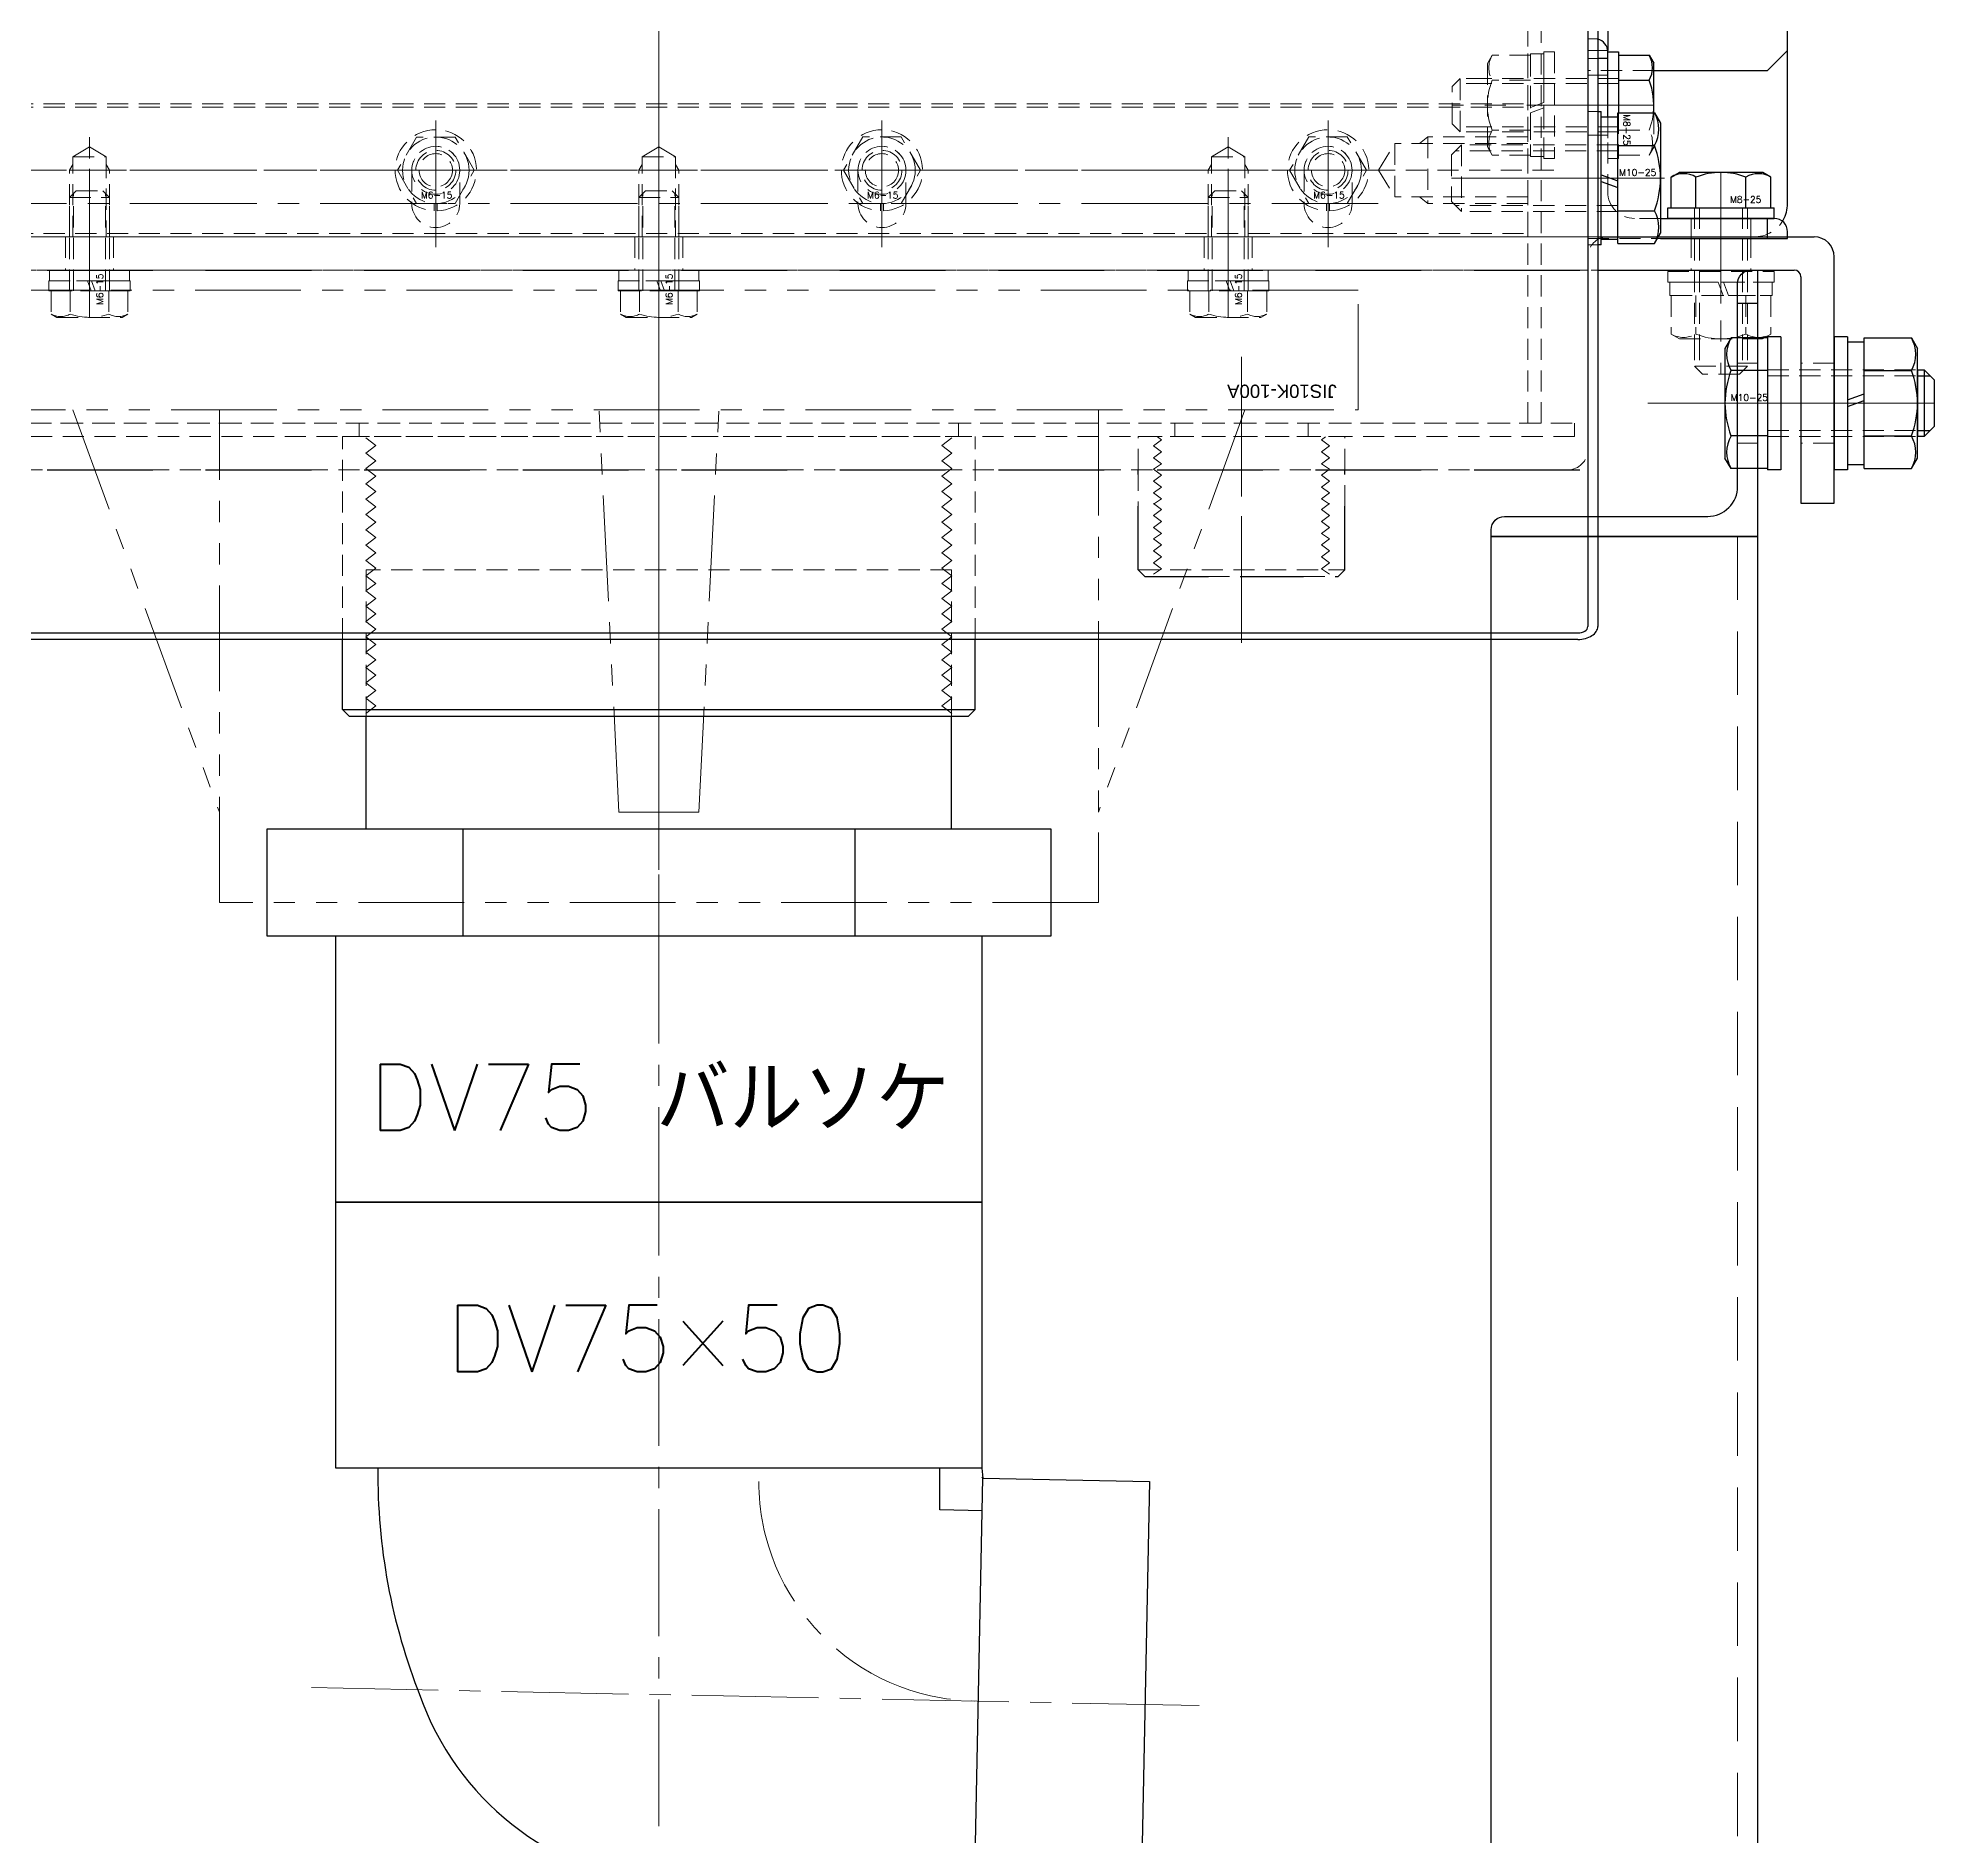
# Model space of a CAD drawing. Header units: millimetres. Extents: x 0 to 10987, y 0 to 7892.
# Drawn here: x 1360.1 to 1644.9, y 5428.6 to 5698.7 of the extents above; entities that cross this region are included whole.
import ezdxf

# ---------------------------------------------------------------- set-up
doc = ezdxf.new("R2010")
doc.units = ezdxf.units.MM
for name, pattern in [('CENTER2', [28.575, 19.05, -3.175, 3.175, -3.175]), ('HIDDEN', [9.525, 6.35, -3.175]), ('HIDDEN2', [4.7625, 3.175, -1.5875]), ('PHANTOM2', [31.75, 15.875, -3.175, 3.175, -3.175, 3.175, -3.175])]:
    doc.linetypes.add(name, pattern=pattern)
for name, color, linetype, lineweight in [('01_外形線', 7, 'Continuous', 25), ('03_かくれ線', 6, 'HIDDEN2', 13), ('04_中心線', 1, 'CENTER2', 9), ('05_仮想線', 2, 'PHANTOM2', 13)]:
    doc.layers.add(name, color=color, linetype=linetype, lineweight=lineweight)
doc.styles.add('KSS_TXT', font='txt.shx', dxfattribs={"bigfont": 'extfont2.shx'})
doc.styles.get("Standard").update_dxf_attribs({"font": 'arial.ttf'})

msp = doc.modelspace()

# ---------------------------------------------------------------- linework, layer by layer
for p, q in [((1405.892, 5597.835), (1405.892, 5608.362)), ((1500.892, 5597.835), (1500.892, 5608.362)), ((1406.892, 5596.835), (1405.892, 5597.835)), ((1405.892, 5597.835), (1500.892, 5597.835)), ((1406.892, 5596.835), (1499.892, 5596.835)), ((1409.45, 5579.835), (1409.45, 5596.835)), ((1497.334, 5579.835), (1497.334, 5596.835)), ((1499.892, 5596.835), (1500.892, 5597.835)), ((1512.287, 5579.835), (1394.497, 5579.835)), ((1394.497, 5579.835), (1394.497, 5563.835)), ((1423.942, 5579.835), (1423.942, 5563.835)), ((1482.842, 5579.835), (1482.842, 5563.835)), ((1512.287, 5563.835), (1512.287, 5579.835)), ((1394.497, 5563.835), (1512.287, 5563.835)), ((1404.892, 5523.835), (1404.892, 5563.835)), ((1501.892, 5563.835), (1501.892, 5523.835)), ((1404.892, 5523.835), (1501.892, 5523.835)), ((1404.892, 5483.835), (1404.892, 5523.835)), ((1501.892, 5523.835), (1404.892, 5523.835)), ((1501.892, 5523.835), (1501.892, 5483.835)), ((1501.892, 5483.835), (1404.892, 5483.835)), ((1495.592, 5477.586), (1495.592, 5483.835)), ((1500.704, 5415.37), (1502.06, 5482.356)), ((1501.889, 5482.531), (1502.06, 5482.356)), ((1501.892, 5483.835), (1502.06, 5482.356)), ((1502.06, 5482.356), (1527.055, 5481.85)), ((1527.055, 5481.85), (1525.699, 5414.864)), ((1501.961, 5477.457), (1495.592, 5477.586))]:
    msp.add_line(p, q)
for centre, radius, start, end in [((1501.589, 5482.887), 90.397, 179.39889, 201.59777), ((1458.033, 5464.043), 42.988, 199.29992, 263.8027)]:
    msp.add_arc(centre, radius, start, end)
at = {"layer": '01_外形線'}
for p, q in [((1592.892, 5943.841), (1592.892, 5610.291)), ((1594.392, 5943.841), (1594.392, 5610.291)), ((1595.892, 5701.332), (1595.892, 5696.835)), ((1595.892, 5695.607), (1594.392, 5695.607)), ((1595.907, 5687.792), (1595.892, 5696.607)), ((1595.905, 5686.848), (1595.905, 5696.607)), ((1595.905, 5696.607), (1597.505, 5696.607)), ((1597.505, 5696.607), (1597.505, 5687.463)), ((1597.505, 5696.113), (1597.505, 5687.463)), ((1597.505, 5696.113), (1602.109, 5696.113)), ((1602.109, 5696.113), (1602.805, 5694.907)), ((1622.892, 5673.835), (1622.893, 5696.836)), ((1597.505, 5692.36), (1602.109, 5692.36)), ((1602.805, 5687.462), (1602.805, 5694.907)), ((1594.378, 5687.648), (1594.908, 5687.648)), ((1594.908, 5667.648), (1594.908, 5687.648)), ((1594.908, 5686.848), (1597.408, 5686.848)), ((1597.408, 5687.463), (1602.905, 5687.463)), ((1597.408, 5667.833), (1597.408, 5687.463)), ((1602.905, 5687.463), (1603.808, 5685.898)), ((1603.808, 5685.898), (1603.808, 5669.398)), ((1597.408, 5682.555), (1602.905, 5682.555)), ((1594.908, 5678.148), (1597.408, 5677.238)), ((1605.386, 5677.811), (1606.592, 5678.507)), ((1619.192, 5678.507), (1606.592, 5678.507)), ((1620.397, 5677.811), (1619.192, 5678.507)), ((1594.908, 5677.148), (1597.408, 5676.238)), ((1605.386, 5673.207), (1605.386, 5677.811)), ((1609.139, 5673.207), (1609.139, 5677.811)), ((1616.644, 5673.207), (1616.644, 5677.811)), ((1620.397, 5673.207), (1620.397, 5677.811)), ((1597.408, 5672.74), (1602.905, 5672.74)), ((1604.892, 5673.207), (1620.892, 5673.207)), ((1604.892, 5671.607), (1604.892, 5673.207)), ((1605.386, 5673.207), (1620.397, 5673.207)), ((1620.892, 5671.607), (1620.892, 5673.207)), ((1602.905, 5667.833), (1603.808, 5669.398)), ((1603.822, 5671.607), (1620.892, 5671.607)), ((1620.892, 5671.607), (1604.892, 5671.607)), ((1619.892, 5668.607), (1619.892, 5671.607)), ((1622.892, 5668.607), (1622.892, 5669.607)), ((1594.908, 5667.648), (1594.378, 5667.648)), ((1594.392, 5668.838), (1626.892, 5668.838)), ((1597.408, 5668.448), (1594.908, 5668.448)), ((1597.408, 5667.833), (1602.905, 5667.833)), ((1603.822, 5668.607), (1622.892, 5668.607)), ((1594.392, 5663.838), (1623.892, 5663.838)), ((1629.892, 5628.838), (1629.892, 5665.838)), ((1624.892, 5662.838), (1624.892, 5628.838)), ((1618.392, 5658.838), (1615.392, 5658.838)), ((1614.396, 5653.653), (1613.492, 5652.088)), ((1619.892, 5653.653), (1614.396, 5653.653)), ((1619.892, 5653.838), (1619.892, 5633.838)), ((1621.892, 5653.838), (1619.892, 5653.838)), ((1621.892, 5653.838), (1621.892, 5633.838)), ((1629.892, 5653.838), (1629.892, 5633.838)), ((1631.892, 5653.838), (1629.892, 5653.838)), ((1631.892, 5653.838), (1631.892, 5633.838)), ((1634.392, 5653.038), (1631.892, 5653.038)), ((1634.392, 5634.023), (1634.392, 5653.653)), ((1634.392, 5653.653), (1641.489, 5653.653)), ((1634.392, 5645.248), (1634.392, 5653.038)), ((1641.489, 5653.653), (1642.392, 5652.088)), ((1613.492, 5652.088), (1613.492, 5635.588)), ((1642.392, 5635.588), (1642.392, 5652.088)), ((1619.892, 5648.745), (1614.396, 5648.745)), ((1634.392, 5648.745), (1641.489, 5648.745)), ((1642.392, 5648.838), (1642.392, 5638.838)), ((1642.392, 5648.838), (1643.392, 5648.838)), ((1642.392, 5647.938), (1644.292, 5647.938)), ((1643.392, 5648.838), (1644.892, 5647.338)), ((1643.392, 5648.838), (1643.392, 5638.838)), ((1644.892, 5647.338), (1644.892, 5640.338)), ((1631.892, 5644.338), (1634.392, 5645.248)), ((1631.892, 5643.338), (1634.392, 5644.248)), ((1634.392, 5634.638), (1634.392, 5644.248)), ((1619.892, 5638.93), (1614.396, 5638.93)), ((1634.392, 5638.93), (1641.489, 5638.93)), ((1642.392, 5639.738), (1644.292, 5639.738)), ((1643.392, 5638.838), (1642.392, 5638.838)), ((1643.392, 5638.838), (1644.892, 5640.338)), ((1614.396, 5634.023), (1613.492, 5635.588)), ((1641.489, 5634.023), (1642.392, 5635.588)), ((1619.892, 5634.023), (1614.396, 5634.023)), ((1621.892, 5633.838), (1619.892, 5633.838)), ((1631.892, 5633.838), (1629.892, 5633.838)), ((1631.892, 5634.638), (1634.392, 5634.638)), ((1634.392, 5634.023), (1641.489, 5634.023)), ((1624.892, 5628.838), (1629.892, 5628.838)), ((1315.392, 5609.326), (1591.392, 5609.326)), ((1591.392, 5608.362), (1315.392, 5608.362))]:
    msp.add_line(p, q, dxfattribs=at)
at = {"layer": '01_外形線', "linetype": 'HIDDEN2', "ltscale": 5}
for p, q in [((1313.892, 5663.838), (1592.892, 5663.838)), ((1313.892, 5633.835), (1592.892, 5633.835))]:
    msp.add_line(p, q, dxfattribs=at)
at = {"layer": '01_外形線', "linetype": 'HIDDEN2', "ltscale": 3}
for p, q in [((1525.392, 5618.835), (1525.392, 5633.835)), ((1556.392, 5618.835), (1556.392, 5633.835)), ((1526.392, 5617.835), (1555.392, 5617.835))]:
    msp.add_line(p, q, dxfattribs=at)
at = {"layer": '01_外形線'}
for points in [[(1602.805, 5693.835), (1619.892, 5693.835), (1622.892, 5696.835), (1622.892, 5786.688)], [(1578.392, 5423.838), (1578.392, 5623.838), (1618.392, 5623.838), (1618.392, 5423.838)]]:
    msp.add_lwpolyline(points, dxfattribs=at)
msp.add_lwpolyline([(1578.392, 5623.838), (1578.392, 5624.838, -0.4142136), (1580.392, 5626.838), (1610.892, 5626.838, 0.4142136), (1615.392, 5631.338), (1615.392, 5661.838, -0.4142136), (1617.392, 5663.838), (1618.392, 5663.838), (1618.392, 5623.838)], format="xyb", close=True, dxfattribs=at)
for centre, radius, start, end in [((1593.892, 5696.607), 2, 0, 75.52249), ((1598.859, 5694.236), 3.753, 330.00001, 29.99999), ((1592.34, 5688.607), 10.465, 353.7174, 21.01442), ((1598.655, 5685.009), 4.907, 330.00001, 29.99999), ((1590.029, 5677.648), 13.779, 339.136, 20.864), ((1607.262, 5674.561), 3.753, 60.00001, 119.99999), ((1612.892, 5668.042), 10.465, 68.98558, 111.01442), ((1618.521, 5674.561), 3.753, 60.00001, 119.99999), ((1598.655, 5670.287), 4.907, 330.00001, 29.99999), ((1617.892, 5673.835), 5, 329.96672, 0), ((1620.892, 5669.607), 2, 0, 90), ((1626.892, 5665.838), 3, 0, 90), ((1623.892, 5662.838), 1, 0, 90), ((1618.646, 5651.199), 4.907, 150.00001, 209.99999), ((1637.239, 5651.199), 4.907, 330.00001, 29.99999), ((1627.271, 5643.838), 13.779, 159.136, 200.864), ((1628.613, 5643.838), 13.779, 339.136, 20.864), ((1618.646, 5636.476), 4.907, 150.00001, 209.99999), ((1637.239, 5636.476), 4.907, 330.00001, 29.99999)]:
    msp.add_arc(centre, radius, start, end, dxfattribs=at)
for major_axis in [(-1.5, 0), (-3, 0)]:
    msp.add_ellipse((1591.392, 5610.291), major_axis=major_axis, ratio=0.6427876, start_param=7.8539816, end_param=9.424778, dxfattribs=at)
at = {"layer": '03_かくれ線'}
for p, q in [((1583.892, 5640.835), (1583.892, 6008.835)), ((1585.892, 5640.835), (1585.892, 6008.835)), ((1592.892, 5693.835), (1592.892, 5798.835)), ((1592.892, 5663.838), (1592.892, 5793.838)), ((1592.892, 5668.607), (1592.892, 5698.607)), ((1592.892, 5698.607), (1593.892, 5698.607)), ((1578.53, 5696.113), (1577.805, 5694.857)), ((1584.305, 5696.113), (1578.53, 5696.113)), ((1584.305, 5696.307), (1584.305, 5688.279)), ((1586.305, 5696.307), (1584.305, 5696.307)), ((1584.305, 5696.113), (1584.305, 5681.102)), ((1586.305, 5680.607), (1586.305, 5696.607)), ((1586.305, 5696.607), (1587.905, 5696.607)), ((1586.305, 5696.307), (1586.305, 5689.007)), ((1587.905, 5696.607), (1587.905, 5680.607)), ((1592.892, 5696.835), (1595.892, 5696.835)), ((1592.892, 5695.607), (1594.392, 5695.607)), ((1595.892, 5696.835), (1595.892, 5693.835)), ((1573.705, 5692.607), (1572.805, 5691.707)), ((1573.705, 5684.607), (1573.705, 5692.607)), ((1577.805, 5692.607), (1573.705, 5692.607)), ((1577.805, 5694.857), (1577.805, 5682.357)), ((1597.505, 5692.607), (1577.805, 5692.607)), ((1584.305, 5692.36), (1578.53, 5692.36)), ((1602.805, 5693.835), (1592.892, 5693.835)), ((1592.892, 5693.107), (1595.892, 5693.107)), ((1572.805, 5691.707), (1572.505, 5691.407)), ((1572.505, 5685.807), (1572.505, 5691.407)), ((1577.805, 5691.857), (1572.955, 5691.857)), ((1597.505, 5691.857), (1577.805, 5691.857)), ((1322.892, 5688.838), (1583.892, 5688.838)), ((1322.892, 5688.338), (1583.892, 5688.338)), ((1583.892, 5668.838), (1583.892, 5688.838)), ((1586.305, 5689.007), (1584.305, 5688.279)), ((1586.305, 5688.207), (1584.305, 5687.479)), ((1584.305, 5687.479), (1584.305, 5680.907)), ((1586.305, 5688.207), (1586.305, 5680.907)), ((1592.908, 5667.648), (1592.908, 5687.648)), ((1594.378, 5687.648), (1592.908, 5687.648)), ((1595.892, 5687.792), (1595.892, 5675.607)), ((1595.905, 5686.848), (1595.905, 5680.607)), ((1597.505, 5687.463), (1597.505, 5680.607)), ((1602.805, 5687.462), (1602.805, 5682.307)), ((1367.892, 5666.338), (1367.892, 5683.838)), ((1417.005, 5683.835), (1414.119, 5678.835)), ((1422.779, 5683.835), (1417.005, 5683.835)), ((1419.892, 5673.838), (1419.892, 5683.838)), ((1425.666, 5678.835), (1422.779, 5683.835)), ((1453.392, 5666.338), (1453.392, 5683.838)), ((1484.005, 5683.838), (1481.119, 5678.838)), ((1489.779, 5683.838), (1484.005, 5683.838)), ((1486.892, 5673.838), (1486.892, 5683.838)), ((1492.666, 5678.838), (1489.779, 5683.838)), ((1538.892, 5666.338), (1538.892, 5683.838)), ((1551.005, 5683.838), (1548.119, 5678.838)), ((1556.779, 5683.838), (1551.005, 5683.838)), ((1553.892, 5673.838), (1553.892, 5683.838)), ((1559.666, 5678.838), (1556.779, 5683.838)), ((1568.892, 5683.838), (1567.593, 5682.838)), ((1583.892, 5683.838), (1568.892, 5683.838)), ((1568.892, 5683.838), (1568.892, 5673.838)), ((1572.805, 5685.507), (1572.505, 5685.807)), ((1573.705, 5684.607), (1572.805, 5685.507)), ((1577.805, 5685.357), (1572.955, 5685.357)), ((1577.805, 5684.607), (1573.705, 5684.607)), ((1597.505, 5685.357), (1577.805, 5685.357)), ((1597.505, 5684.607), (1577.805, 5684.607)), ((1584.305, 5684.855), (1578.53, 5684.855)), ((1592.892, 5684.107), (1595.892, 5684.107)), ((1597.505, 5684.855), (1602.109, 5684.855)), ((1365.392, 5680.838), (1367.892, 5682.34)), ((1365.392, 5668.838), (1365.392, 5680.838)), ((1365.392, 5680.838), (1370.392, 5680.838)), ((1367.892, 5682.34), (1370.392, 5680.838)), ((1370.392, 5680.838), (1370.392, 5668.838)), ((1450.892, 5680.838), (1453.392, 5682.34)), ((1450.892, 5668.838), (1450.892, 5680.838)), ((1450.892, 5680.838), (1455.892, 5680.838)), ((1453.392, 5682.34), (1455.892, 5680.838)), ((1455.892, 5680.838), (1455.892, 5668.838)), ((1536.392, 5680.838), (1538.892, 5682.34)), ((1536.392, 5668.838), (1536.392, 5680.838)), ((1536.392, 5680.838), (1541.392, 5680.838)), ((1538.892, 5682.34), (1541.392, 5680.838)), ((1541.392, 5680.838), (1541.392, 5668.838)), ((1561.442, 5678.838), (1563.896, 5682.838)), ((1583.892, 5682.838), (1563.896, 5682.838)), ((1563.896, 5682.838), (1563.896, 5678.838)), ((1573.908, 5682.648), (1572.408, 5681.148)), ((1572.408, 5681.148), (1572.408, 5674.148)), ((1597.408, 5681.748), (1573.008, 5681.748)), ((1597.408, 5682.648), (1573.908, 5682.648)), ((1573.908, 5682.648), (1573.908, 5672.648)), ((1578.53, 5681.102), (1577.805, 5682.357)), ((1584.305, 5681.102), (1578.53, 5681.102)), ((1584.305, 5680.907), (1586.305, 5680.907)), ((1597.505, 5681.102), (1602.109, 5681.102)), ((1602.109, 5681.102), (1602.805, 5682.307)), ((1317.892, 5678.838), (1588.892, 5678.838)), ((1365.392, 5679.704), (1364.892, 5678.838)), ((1364.892, 5668.838), (1364.892, 5678.838)), ((1370.892, 5678.838), (1364.892, 5678.838)), ((1370.392, 5679.704), (1370.892, 5678.838)), ((1370.892, 5668.838), (1370.892, 5678.838)), ((1414.119, 5678.835), (1417.005, 5673.835)), ((1422.779, 5673.835), (1425.666, 5678.835)), ((1450.892, 5679.704), (1450.392, 5678.838)), ((1450.392, 5668.838), (1450.392, 5678.838)), ((1456.392, 5678.838), (1450.392, 5678.838)), ((1455.892, 5679.704), (1456.392, 5678.838)), ((1456.392, 5668.838), (1456.392, 5678.838)), ((1481.119, 5678.838), (1484.005, 5673.838)), ((1489.779, 5673.838), (1492.666, 5678.838)), ((1536.392, 5679.704), (1535.892, 5678.838)), ((1535.892, 5668.838), (1535.892, 5678.838)), ((1541.892, 5678.838), (1535.892, 5678.838)), ((1541.392, 5679.704), (1541.892, 5678.838)), ((1541.892, 5668.838), (1541.892, 5678.838)), ((1548.119, 5678.838), (1551.005, 5673.838)), ((1556.779, 5673.838), (1559.666, 5678.838)), ((1561.442, 5678.838), (1563.896, 5674.838)), ((1563.896, 5674.838), (1563.896, 5678.838)), ((1586.305, 5680.607), (1587.905, 5680.607)), ((1595.905, 5680.607), (1597.505, 5680.607)), ((1365.092, 5674.938), (1365.892, 5675.738)), ((1365.492, 5675.338), (1365.492, 5674.938)), ((1365.892, 5675.738), (1369.892, 5675.738)), ((1370.692, 5674.938), (1369.892, 5675.738)), ((1370.292, 5675.338), (1370.292, 5674.938)), ((1450.592, 5674.938), (1451.392, 5675.738)), ((1450.992, 5675.338), (1450.992, 5674.938)), ((1451.392, 5675.738), (1455.392, 5675.738)), ((1456.192, 5674.938), (1455.392, 5675.738)), ((1455.792, 5675.338), (1455.792, 5674.938)), ((1536.092, 5674.938), (1536.892, 5675.738)), ((1536.492, 5675.338), (1536.492, 5674.938)), ((1536.892, 5675.738), (1540.892, 5675.738)), ((1541.692, 5674.938), (1540.892, 5675.738)), ((1541.292, 5675.338), (1541.292, 5674.938)), ((1364.892, 5674.738), (1365.092, 5674.938)), ((1364.892, 5674.738), (1370.892, 5674.738)), ((1364.892, 5660.738), (1364.892, 5674.738)), ((1365.492, 5660.738), (1365.492, 5674.938)), ((1370.292, 5660.738), (1370.292, 5674.938)), ((1370.892, 5674.738), (1370.692, 5674.938)), ((1370.892, 5660.738), (1370.892, 5674.738)), ((1417.005, 5673.835), (1422.779, 5673.835)), ((1419.667, 5673.835), (1419.667, 5672.739)), ((1420.117, 5673.835), (1420.117, 5672.739)), ((1450.392, 5674.738), (1450.592, 5674.938)), ((1450.392, 5674.738), (1456.392, 5674.738)), ((1450.392, 5660.738), (1450.392, 5674.738)), ((1450.992, 5660.738), (1450.992, 5674.938)), ((1455.792, 5660.738), (1455.792, 5674.938)), ((1456.392, 5674.738), (1456.192, 5674.938)), ((1456.392, 5660.738), (1456.392, 5674.738)), ((1484.005, 5673.838), (1489.779, 5673.838)), ((1486.667, 5673.838), (1486.667, 5672.742)), ((1487.117, 5673.838), (1487.117, 5672.742)), ((1535.892, 5674.738), (1536.092, 5674.938)), ((1535.892, 5674.738), (1541.892, 5674.738)), ((1535.892, 5660.738), (1535.892, 5674.738)), ((1536.492, 5660.738), (1536.492, 5674.938)), ((1541.292, 5660.738), (1541.292, 5674.938)), ((1541.892, 5674.738), (1541.692, 5674.938)), ((1541.892, 5660.738), (1541.892, 5674.738)), ((1551.005, 5673.838), (1556.779, 5673.838)), ((1553.667, 5673.838), (1553.667, 5672.742)), ((1554.117, 5673.838), (1554.117, 5672.742)), ((1583.892, 5674.838), (1563.896, 5674.838)), ((1568.892, 5673.838), (1567.593, 5674.838)), ((1583.892, 5673.838), (1568.892, 5673.838)), ((1573.908, 5672.648), (1572.408, 5674.148)), ((1597.408, 5673.548), (1573.008, 5673.548)), ((1597.408, 5672.648), (1573.908, 5672.648)), ((1608.892, 5673.207), (1608.892, 5653.507)), ((1609.642, 5673.207), (1609.642, 5653.507)), ((1616.142, 5673.207), (1616.142, 5653.507)), ((1616.892, 5673.207), (1616.892, 5653.507)), ((1603.822, 5671.607), (1599.892, 5671.607)), ((1608.392, 5668.607), (1608.392, 5671.607)), ((1617.392, 5668.607), (1617.392, 5671.607)), ((1594.392, 5668.838), (1312.392, 5668.838)), ((1322.892, 5669.338), (1583.892, 5669.338)), ((1322.892, 5668.838), (1583.892, 5668.838)), ((1364.292, 5668.838), (1364.292, 5663.838)), ((1371.492, 5668.838), (1371.492, 5663.838)), ((1449.792, 5668.838), (1449.792, 5663.838)), ((1456.992, 5668.838), (1456.992, 5663.838)), ((1535.292, 5668.838), (1535.292, 5663.838)), ((1542.492, 5668.838), (1542.492, 5663.838)), ((1592.892, 5668.607), (1603.822, 5668.607)), ((1594.378, 5667.648), (1592.908, 5667.648)), ((1617.892, 5668.835), (1595.892, 5668.835)), ((1608.392, 5668.838), (1608.392, 5663.838)), ((1617.392, 5668.838), (1617.392, 5663.838)), ((1312.392, 5663.838), (1594.392, 5663.838)), ((1313.892, 5663.838), (1592.892, 5663.838)), ((1361.892, 5662.238), (1361.892, 5663.838)), ((1373.892, 5663.838), (1361.892, 5663.838)), ((1373.892, 5662.238), (1373.892, 5663.838)), ((1447.392, 5662.238), (1447.392, 5663.838)), ((1459.392, 5663.838), (1447.392, 5663.838)), ((1459.392, 5662.238), (1459.392, 5663.838)), ((1532.892, 5662.238), (1532.892, 5663.838)), ((1544.892, 5663.838), (1532.892, 5663.838)), ((1544.892, 5662.238), (1544.892, 5663.838)), ((1592.892, 5665.835), (1592.892, 5636.835)), ((1361.792, 5662.238), (1367.592, 5662.238)), ((1361.792, 5662.238), (1361.792, 5660.738)), ((1373.892, 5662.238), (1361.892, 5662.238)), ((1367.592, 5662.238), (1368.138, 5660.738)), ((1368.192, 5662.238), (1373.992, 5662.238)), ((1368.192, 5662.238), (1368.738, 5660.738)), ((1373.992, 5660.738), (1373.992, 5662.238)), ((1447.292, 5662.238), (1453.092, 5662.238)), ((1447.292, 5662.238), (1447.292, 5660.738)), ((1459.392, 5662.238), (1447.392, 5662.238)), ((1453.092, 5662.238), (1453.638, 5660.738)), ((1453.692, 5662.238), (1459.492, 5662.238)), ((1453.692, 5662.238), (1454.238, 5660.738)), ((1459.492, 5660.738), (1459.492, 5662.238)), ((1532.792, 5662.238), (1538.592, 5662.238)), ((1532.792, 5662.238), (1532.792, 5660.738)), ((1544.892, 5662.238), (1532.892, 5662.238)), ((1538.592, 5662.238), (1539.138, 5660.738)), ((1539.192, 5662.238), (1544.992, 5662.238)), ((1539.192, 5662.238), (1539.738, 5660.738)), ((1544.992, 5660.738), (1544.992, 5662.238)), ((1604.892, 5663.607), (1620.892, 5663.607)), ((1604.892, 5662.007), (1604.892, 5663.607)), ((1620.892, 5662.007), (1604.892, 5662.007)), ((1605.192, 5662.007), (1612.492, 5662.007)), ((1605.192, 5662.007), (1605.192, 5660.007)), ((1612.492, 5662.007), (1613.22, 5660.007)), ((1613.292, 5662.007), (1620.592, 5662.007)), ((1613.292, 5662.007), (1614.02, 5660.007)), ((1620.592, 5660.007), (1620.592, 5662.007)), ((1620.892, 5662.007), (1620.892, 5663.607)), ((1361.792, 5660.738), (1368.138, 5660.738)), ((1362.119, 5660.738), (1362.119, 5657.242)), ((1362.119, 5660.738), (1373.666, 5660.738)), ((1365.005, 5660.738), (1365.005, 5657.242)), ((1368.738, 5660.738), (1373.992, 5660.738)), ((1370.779, 5660.738), (1370.779, 5657.242)), ((1373.666, 5660.738), (1373.666, 5657.242)), ((1447.292, 5660.738), (1453.638, 5660.738)), ((1447.619, 5660.738), (1447.619, 5657.242)), ((1447.619, 5660.738), (1459.166, 5660.738)), ((1450.505, 5660.738), (1450.505, 5657.242)), ((1454.238, 5660.738), (1459.492, 5660.738)), ((1456.279, 5660.738), (1456.279, 5657.242)), ((1459.166, 5660.738), (1459.166, 5657.242)), ((1532.792, 5660.738), (1539.138, 5660.738)), ((1533.119, 5660.738), (1533.119, 5657.242)), ((1533.119, 5660.738), (1544.666, 5660.738)), ((1536.005, 5660.738), (1536.005, 5657.242)), ((1539.738, 5660.738), (1544.992, 5660.738)), ((1541.779, 5660.738), (1541.779, 5657.242)), ((1544.666, 5660.738), (1544.666, 5657.242)), ((1605.192, 5660.007), (1613.22, 5660.007)), ((1605.386, 5660.007), (1620.397, 5660.007)), ((1605.386, 5660.007), (1605.386, 5654.232)), ((1609.139, 5660.007), (1609.139, 5654.232)), ((1614.02, 5660.007), (1620.592, 5660.007)), ((1616.644, 5660.007), (1616.644, 5654.232)), ((1620.397, 5660.007), (1620.397, 5654.232)), ((1362.119, 5657.242), (1362.992, 5656.738)), ((1362.992, 5656.738), (1372.792, 5656.738)), ((1373.666, 5657.242), (1372.792, 5656.738)), ((1447.619, 5657.242), (1448.492, 5656.738)), ((1448.492, 5656.738), (1458.292, 5656.738)), ((1459.166, 5657.242), (1458.292, 5656.738)), ((1533.119, 5657.242), (1533.992, 5656.738)), ((1533.992, 5656.738), (1543.792, 5656.738)), ((1544.666, 5657.242), (1543.792, 5656.738)), ((1605.386, 5654.232), (1606.642, 5653.507)), ((1606.642, 5653.507), (1619.142, 5653.507)), ((1608.892, 5653.507), (1608.892, 5649.407)), ((1609.642, 5653.507), (1609.642, 5648.657)), ((1616.142, 5653.507), (1616.142, 5648.657)), ((1616.892, 5653.507), (1616.892, 5649.407)), ((1620.397, 5654.232), (1619.142, 5653.507)), ((1629.892, 5649.838), (1624.892, 5649.838)), ((1616.892, 5649.407), (1608.892, 5649.407)), ((1608.892, 5649.407), (1609.792, 5648.507)), ((1609.792, 5648.507), (1610.092, 5648.207)), ((1615.692, 5648.207), (1610.092, 5648.207)), ((1615.992, 5648.507), (1615.692, 5648.207)), ((1616.892, 5649.407), (1615.992, 5648.507)), ((1619.892, 5648.838), (1642.392, 5648.838)), ((1619.892, 5647.938), (1642.392, 5647.938)), ((1320.892, 5640.835), (1585.892, 5640.835)), ((1405.892, 5638.835), (1500.892, 5638.835)), ((1405.892, 5608.362), (1405.892, 5638.835)), ((1408.392, 5638.835), (1408.392, 5640.835)), ((1410.892, 5637.485), (1409.392, 5638.635)), ((1495.892, 5637.485), (1497.392, 5638.635)), ((1498.392, 5638.835), (1498.392, 5640.835)), ((1500.892, 5608.362), (1500.892, 5638.835)), ((1525.392, 5638.835), (1556.392, 5638.835)), ((1525.392, 5633.835), (1525.392, 5638.835)), ((1527.692, 5637.457), (1528.892, 5638.357)), ((1528.892, 5638.357), (1528.292, 5638.807)), ((1530.892, 5638.835), (1530.892, 5640.835)), ((1550.892, 5638.835), (1550.892, 5640.835)), ((1552.892, 5638.357), (1553.492, 5638.807)), ((1554.092, 5637.457), (1552.892, 5638.357)), ((1556.392, 5633.835), (1556.392, 5638.835)), ((1619.892, 5639.738), (1642.392, 5639.738)), ((1619.892, 5638.838), (1642.392, 5638.838)), ((1409.392, 5636.335), (1410.892, 5637.485)), ((1410.892, 5635.185), (1409.392, 5636.335)), ((1497.392, 5636.335), (1495.892, 5637.485)), ((1495.892, 5635.185), (1497.392, 5636.335)), ((1528.892, 5636.557), (1527.692, 5637.457)), ((1527.692, 5635.657), (1528.892, 5636.557)), ((1528.892, 5634.757), (1527.692, 5635.657)), ((1552.892, 5636.557), (1554.092, 5637.457)), ((1554.092, 5635.657), (1552.892, 5636.557)), ((1552.892, 5634.757), (1554.092, 5635.657)), ((1629.892, 5637.838), (1624.892, 5637.838)), ((1579.892, 5633.835), (1326.892, 5633.835)), ((1409.392, 5634.035), (1410.892, 5635.185)), ((1410.892, 5632.885), (1409.392, 5634.035)), ((1409.392, 5631.735), (1410.892, 5632.885)), ((1497.392, 5634.035), (1495.892, 5635.185)), ((1495.892, 5632.885), (1497.392, 5634.035)), ((1497.392, 5631.735), (1495.892, 5632.885)), ((1525.392, 5633.835), (1525.392, 5618.835)), ((1527.692, 5633.957), (1528.892, 5634.757)), ((1528.892, 5633.057), (1527.692, 5633.957)), ((1527.692, 5632.157), (1528.892, 5633.057)), ((1554.092, 5633.957), (1552.892, 5634.757)), ((1552.892, 5633.057), (1554.092, 5633.957)), ((1554.092, 5632.157), (1552.892, 5633.057)), ((1556.392, 5618.835), (1556.392, 5633.835)), ((1579.892, 5633.835), (1589.892, 5633.835)), ((1410.892, 5630.585), (1409.392, 5631.735)), ((1409.392, 5629.435), (1410.892, 5630.585)), ((1495.892, 5630.585), (1497.392, 5631.735)), ((1497.392, 5629.435), (1495.892, 5630.585)), ((1528.892, 5631.257), (1527.692, 5632.157)), ((1527.692, 5630.357), (1528.892, 5631.257)), ((1528.892, 5629.457), (1527.692, 5630.357)), ((1552.892, 5631.257), (1554.092, 5632.157)), ((1554.092, 5630.357), (1552.892, 5631.257)), ((1552.892, 5629.457), (1554.092, 5630.357)), ((1410.892, 5628.285), (1409.392, 5629.435)), ((1409.392, 5627.135), (1410.892, 5628.285)), ((1410.892, 5625.985), (1409.392, 5627.135)), ((1495.892, 5628.285), (1497.392, 5629.435)), ((1497.392, 5627.135), (1495.892, 5628.285)), ((1495.892, 5625.985), (1497.392, 5627.135)), ((1527.692, 5628.657), (1528.892, 5629.457)), ((1528.892, 5627.858), (1527.692, 5628.758)), ((1527.692, 5626.958), (1528.892, 5627.858)), ((1528.892, 5626.058), (1527.692, 5626.958)), ((1554.092, 5628.657), (1552.892, 5629.457)), ((1552.892, 5627.858), (1554.092, 5628.758)), ((1554.092, 5626.958), (1552.892, 5627.858)), ((1552.892, 5626.058), (1554.092, 5626.958)), ((1409.392, 5624.835), (1410.892, 5625.985)), ((1410.892, 5623.685), (1409.392, 5624.835)), ((1497.392, 5624.835), (1495.892, 5625.985)), ((1495.892, 5623.685), (1497.392, 5624.835)), ((1527.692, 5625.158), (1528.892, 5626.058)), ((1528.892, 5624.258), (1527.692, 5625.158)), ((1527.692, 5623.458), (1528.892, 5624.258)), ((1554.092, 5625.158), (1552.892, 5626.058)), ((1552.892, 5624.258), (1554.092, 5625.158)), ((1554.092, 5623.458), (1552.892, 5624.258)), ((1409.392, 5622.535), (1410.892, 5623.685)), ((1410.892, 5621.385), (1409.392, 5622.535)), ((1409.392, 5620.235), (1410.892, 5621.385)), ((1497.392, 5622.535), (1495.892, 5623.685)), ((1495.892, 5621.385), (1497.392, 5622.535)), ((1497.392, 5620.235), (1495.892, 5621.385)), ((1528.892, 5622.558), (1527.692, 5623.458)), ((1527.692, 5621.658), (1528.892, 5622.558)), ((1528.892, 5620.758), (1527.692, 5621.658)), ((1552.892, 5622.558), (1554.092, 5623.458)), ((1554.092, 5621.658), (1552.892, 5622.558)), ((1552.892, 5620.758), (1554.092, 5621.658)), ((1410.892, 5619.085), (1409.392, 5620.235)), ((1409.392, 5617.935), (1410.892, 5619.085)), ((1409.45, 5618.835), (1409.45, 5596.835)), ((1497.334, 5618.835), (1409.45, 5618.835)), ((1495.892, 5619.085), (1497.392, 5620.235)), ((1497.392, 5617.935), (1495.892, 5619.085)), ((1497.334, 5618.835), (1497.334, 5596.835)), ((1526.392, 5617.835), (1525.392, 5618.835)), ((1525.392, 5618.835), (1556.392, 5618.835)), ((1527.692, 5619.858), (1528.892, 5620.758)), ((1528.892, 5618.958), (1527.692, 5619.858)), ((1527.692, 5618.158), (1528.892, 5618.958)), ((1554.092, 5619.858), (1552.892, 5620.758)), ((1552.892, 5618.958), (1554.092, 5619.858)), ((1554.092, 5618.158), (1552.892, 5618.958)), ((1555.392, 5617.835), (1556.392, 5618.835)), ((1410.892, 5616.785), (1409.392, 5617.935)), ((1409.392, 5615.635), (1410.892, 5616.785)), ((1410.892, 5614.485), (1409.392, 5615.635)), ((1495.892, 5616.785), (1497.392, 5617.935)), ((1497.392, 5615.635), (1495.892, 5616.785)), ((1495.892, 5614.485), (1497.392, 5615.635)), ((1526.392, 5617.835), (1555.392, 5617.835)), ((1409.392, 5613.335), (1410.892, 5614.485)), ((1410.892, 5612.185), (1409.392, 5613.335)), ((1497.392, 5613.335), (1495.892, 5614.485)), ((1495.892, 5612.185), (1497.392, 5613.335)), ((1409.392, 5611.035), (1410.892, 5612.185)), ((1410.892, 5609.885), (1409.392, 5611.035)), ((1409.392, 5608.735), (1410.892, 5609.885)), ((1497.392, 5611.035), (1495.892, 5612.185)), ((1495.892, 5609.885), (1497.392, 5611.035)), ((1497.392, 5608.735), (1495.892, 5609.885)), ((1410.892, 5607.585), (1409.392, 5608.735)), ((1409.392, 5606.435), (1410.892, 5607.585)), ((1495.892, 5607.585), (1497.392, 5608.735)), ((1497.392, 5606.435), (1495.892, 5607.585)), ((1410.892, 5605.285), (1409.392, 5606.435)), ((1409.392, 5604.135), (1410.892, 5605.285)), ((1410.892, 5602.985), (1409.392, 5604.135)), ((1495.892, 5605.285), (1497.392, 5606.435)), ((1497.392, 5604.135), (1495.892, 5605.285)), ((1495.892, 5602.985), (1497.392, 5604.135)), ((1409.392, 5601.835), (1410.892, 5602.985)), ((1410.892, 5600.685), (1409.392, 5601.835)), ((1497.392, 5601.835), (1495.892, 5602.985)), ((1495.892, 5600.685), (1497.392, 5601.835)), ((1409.392, 5599.535), (1410.892, 5600.685)), ((1410.892, 5598.385), (1409.392, 5599.535)), ((1409.392, 5597.235), (1410.892, 5598.385)), ((1497.392, 5599.535), (1495.892, 5600.685)), ((1495.892, 5598.385), (1497.392, 5599.535)), ((1497.392, 5597.235), (1495.892, 5598.385))]:
    msp.add_line(p, q, dxfattribs=at)
at = {"layer": '03_かくれ線', "ltscale": 3}
for p, q in [((1615.392, 5649.838), (1618.392, 5649.838)), ((1615.392, 5637.838), (1618.392, 5637.838)), ((1615.392, 5623.838), (1615.392, 4273.838))]:
    msp.add_line(p, q, dxfattribs=at)
at = {"layer": '03_かくれ線'}
for points in [[(1622.892, 5975.835), (1622.892, 5696.835)], [(1592.892, 5800.837), (1592.892, 5668.838), (1583.892, 5668.838), (1583.892, 5800.837)]]:
    msp.add_lwpolyline(points, dxfattribs=at)
for points in [[(1416.292, 5673.838, 1), (1423.492, 5673.838), (1423.492, 5678.838, 1), (1416.292, 5678.838)], [(1483.292, 5673.838, 1), (1490.492, 5673.838), (1490.492, 5678.838, 1), (1483.292, 5678.838)], [(1550.292, 5673.838, 1), (1557.492, 5673.838), (1557.492, 5678.838, 1), (1550.292, 5678.838)]]:
    msp.add_lwpolyline(points, format="xyb", close=True, dxfattribs=at)
msp.add_lwpolyline([(1590.892, 5638.835), (1315.892, 5638.835), (1315.892, 5640.835), (1590.892, 5640.835)], close=True, dxfattribs=at)
for centre, radius in [((1419.892, 5678.835), 5), ((1486.892, 5678.838), 5), ((1553.892, 5678.838), 5), ((1419.892, 5678.835), 3.6), ((1419.892, 5678.838), 3), ((1419.892, 5678.838), 2.5), ((1486.892, 5678.835), 3.6), ((1486.892, 5678.838), 3), ((1486.892, 5678.838), 2.5), ((1553.892, 5678.835), 3.6), ((1553.892, 5678.838), 3), ((1553.892, 5678.838), 2.5)]:
    msp.add_circle(centre, radius, dxfattribs=at)
for centre, radius, start, end in [((1593.892, 5696.607), 2, 75.52249, 90), ((1581.78, 5694.236), 3.753, 150.00001, 209.99999), ((1587.882, 5688.607), 10.077, 158.13461, 201.86539), ((1592.34, 5688.607), 10.465, 338.98558, 353.7174), ((1419.892, 5678.835), 6.1, 272.11385, 267.88615), ((1486.892, 5678.838), 6.1, 272.11385, 267.88615), ((1553.892, 5678.838), 6.1, 272.11385, 267.88615), ((1581.78, 5682.978), 3.753, 150.00001, 209.99999), ((1598.859, 5682.978), 3.753, 330.00001, 29.99999), ((1599.892, 5675.607), 4, 180, 270), ((1617.892, 5673.835), 5, 264.26083, 329.96672), ((1595.892, 5665.835), 3, 90, 180), ((1363.562, 5659.742), 2.887, 240.00001, 299.99999), ((1367.892, 5665.252), 8.514, 250.18087, 289.81913), ((1372.222, 5659.742), 2.887, 240.00001, 299.99999), ((1449.062, 5659.742), 2.887, 240.00001, 299.99999), ((1453.392, 5665.252), 8.514, 250.18087, 289.81913), ((1457.722, 5659.742), 2.887, 240.00001, 299.99999), ((1534.562, 5659.742), 2.887, 240.00001, 299.99999), ((1538.892, 5665.252), 8.514, 250.18087, 289.81913), ((1543.222, 5659.742), 2.887, 240.00001, 299.99999), ((1607.262, 5657.482), 3.753, 240.00001, 299.99999), ((1612.892, 5663.584), 10.077, 248.13461, 291.86539), ((1618.521, 5657.482), 3.753, 240.00001, 299.99999), ((1589.892, 5636.835), 3, 270, 0)]:
    msp.add_arc(centre, radius, start, end, dxfattribs=at)
at = {"layer": '04_中心線'}
for p, q in [((1453.392, 6008.835), (1453.392, 5633.835)), ((1453.392, 5640.835), (1453.392, 6008.835)), ((1453.392, 5663.838), (1453.392, 5793.838)), ((1602.805, 5688.607), (1572.505, 5688.607)), ((1587.892, 5688.607), (1600.892, 5688.607)), ((1419.892, 5686.338), (1419.892, 5666.338)), ((1419.892, 5671.34), (1419.892, 5686.335)), ((1419.892, 5684.935), (1419.892, 5672.735)), ((1486.892, 5686.338), (1486.892, 5666.338)), ((1486.892, 5671.34), (1486.892, 5686.335)), ((1486.892, 5684.938), (1486.892, 5672.738)), ((1553.892, 5686.338), (1553.892, 5666.338)), ((1553.892, 5671.335), (1553.892, 5686.335)), ((1553.892, 5684.938), (1553.892, 5672.738)), ((1345.392, 5678.838), (1561.392, 5678.838)), ((1345.392, 5678.835), (1561.392, 5678.835)), ((1425.992, 5678.835), (1413.792, 5678.835)), ((1492.992, 5678.838), (1480.792, 5678.838)), ((1559.992, 5678.838), (1547.792, 5678.838)), ((1612.892, 5678.507), (1612.892, 5648.207)), ((1367.892, 5675.738), (1367.892, 5656.738)), ((1453.392, 5675.738), (1453.392, 5656.738)), ((1538.892, 5675.738), (1538.892, 5656.738)), ((1572.408, 5677.648), (1604.408, 5677.648)), ((1584.908, 5677.648), (1603.808, 5677.648)), ((1612.892, 5663.607), (1612.892, 5676.607)), ((1345.392, 5673.838), (1561.392, 5673.838)), ((1367.892, 5673.838), (1367.892, 5658.838)), ((1453.392, 5673.838), (1453.392, 5658.838)), ((1538.892, 5673.838), (1538.892, 5658.838)), ((1612.892, 5673.838), (1612.892, 5658.838)), ((1453.392, 5586.835), (1453.392, 5650.835)), ((1453.392, 5629.835), (1453.392, 5649.835)), ((1453.392, 5629.835), (1453.392, 5649.835)), ((1540.892, 5607.835), (1540.892, 5650.835)), ((1540.892, 5629.835), (1540.892, 5649.835)), ((1540.892, 5629.835), (1540.892, 5649.835)), ((1601.892, 5643.838), (1631.892, 5643.838)), ((1644.892, 5643.838), (1613.492, 5643.838)), ((1639.892, 5643.838), (1614.892, 5643.838)), ((1635.392, 5643.838), (1616.492, 5643.838)), ((1453.392, 5623.835), (1453.392, 5518.835)), ((1453.392, 5534.835), (1453.392, 5421.229)), ((1401.203, 5450.892), (1536.375, 5448.155))]:
    msp.add_line(p, q, dxfattribs=at)
msp.add_arc((1501.389, 5481.87), 33, 180, 268.84, dxfattribs=at)
at = {"layer": '05_仮想線', "transparency": 33554559}
for points in [[(1453.392, 5665.838), (1453.392, 5563.838)], [(1558.392, 5660.838), (1348.392, 5660.838)], [(1558.392, 5642.838), (1558.392, 5660.838)], [(1348.392, 5642.838), (1558.392, 5642.838)], [(1365.392, 5642.838), (1387.392, 5582.393)], [(1387.392, 5568.838), (1387.392, 5642.838)], [(1447.392, 5582.393), (1444.392, 5642.838)], [(1459.392, 5582.393), (1462.392, 5642.838)], [(1519.392, 5642.838), (1519.392, 5568.838)], [(1541.392, 5642.838), (1519.392, 5582.393)], [(1447.392, 5582.393), (1459.392, 5582.393)], [(1519.392, 5568.838), (1387.392, 5568.838)]]:
    msp.add_lwpolyline(points, dxfattribs=at)

# ---------------------------------------------------------------- texts
at = {"linetype": 'HIDDEN', "char_height": 10, "attachment_point": 1, "style": 'KSS_TXT'}
for s, insert in [('DV75', (1409.823, 5544.575)), ('バルソケ', (1453.02, 5544.317)), ('DV75×50', (1421.442, 5508.325))]:
    msp.add_mtext_dynamic_manual_height_columns(s, width=71.89165, gutter_width=75, heights=[16.482], dxfattribs=dict(at, insert=insert))
at = {"layer": '03_かくれ線', "style": 'KSS_TXT'}
for s, rotation, p in [('M8-25', 270, (1598.246, 5687.257)), ('M10-25', 360, (1597.6, 5678.008)), ('M6-15', 90, (1369.919, 5658.599)), ('M6-15', 90, (1455.419, 5658.599)), ('M6-15', 90, (1540.919, 5658.599))]:
    msp.add_text(s, height=1, rotation=rotation, dxfattribs=at).set_placement(p)
for s, p in [('M6-15', (1417.657, 5674.606)), ('M6-15', (1484.657, 5674.609)), ('M6-15', (1551.657, 5674.609)), ('M8-25', (1614.242, 5673.948)), ('M10-25', (1614.367, 5644.198))]:
    msp.add_text(s, height=1, dxfattribs=at).set_placement(p)
at = {"layer": '05_仮想線', "transparency": 33554559}
msp.add_text('JIS10K-100A', height=2, rotation=180, dxfattribs=at).set_placement((1555.183, 5646.637))

doc.saveas('drawing.dxf')
